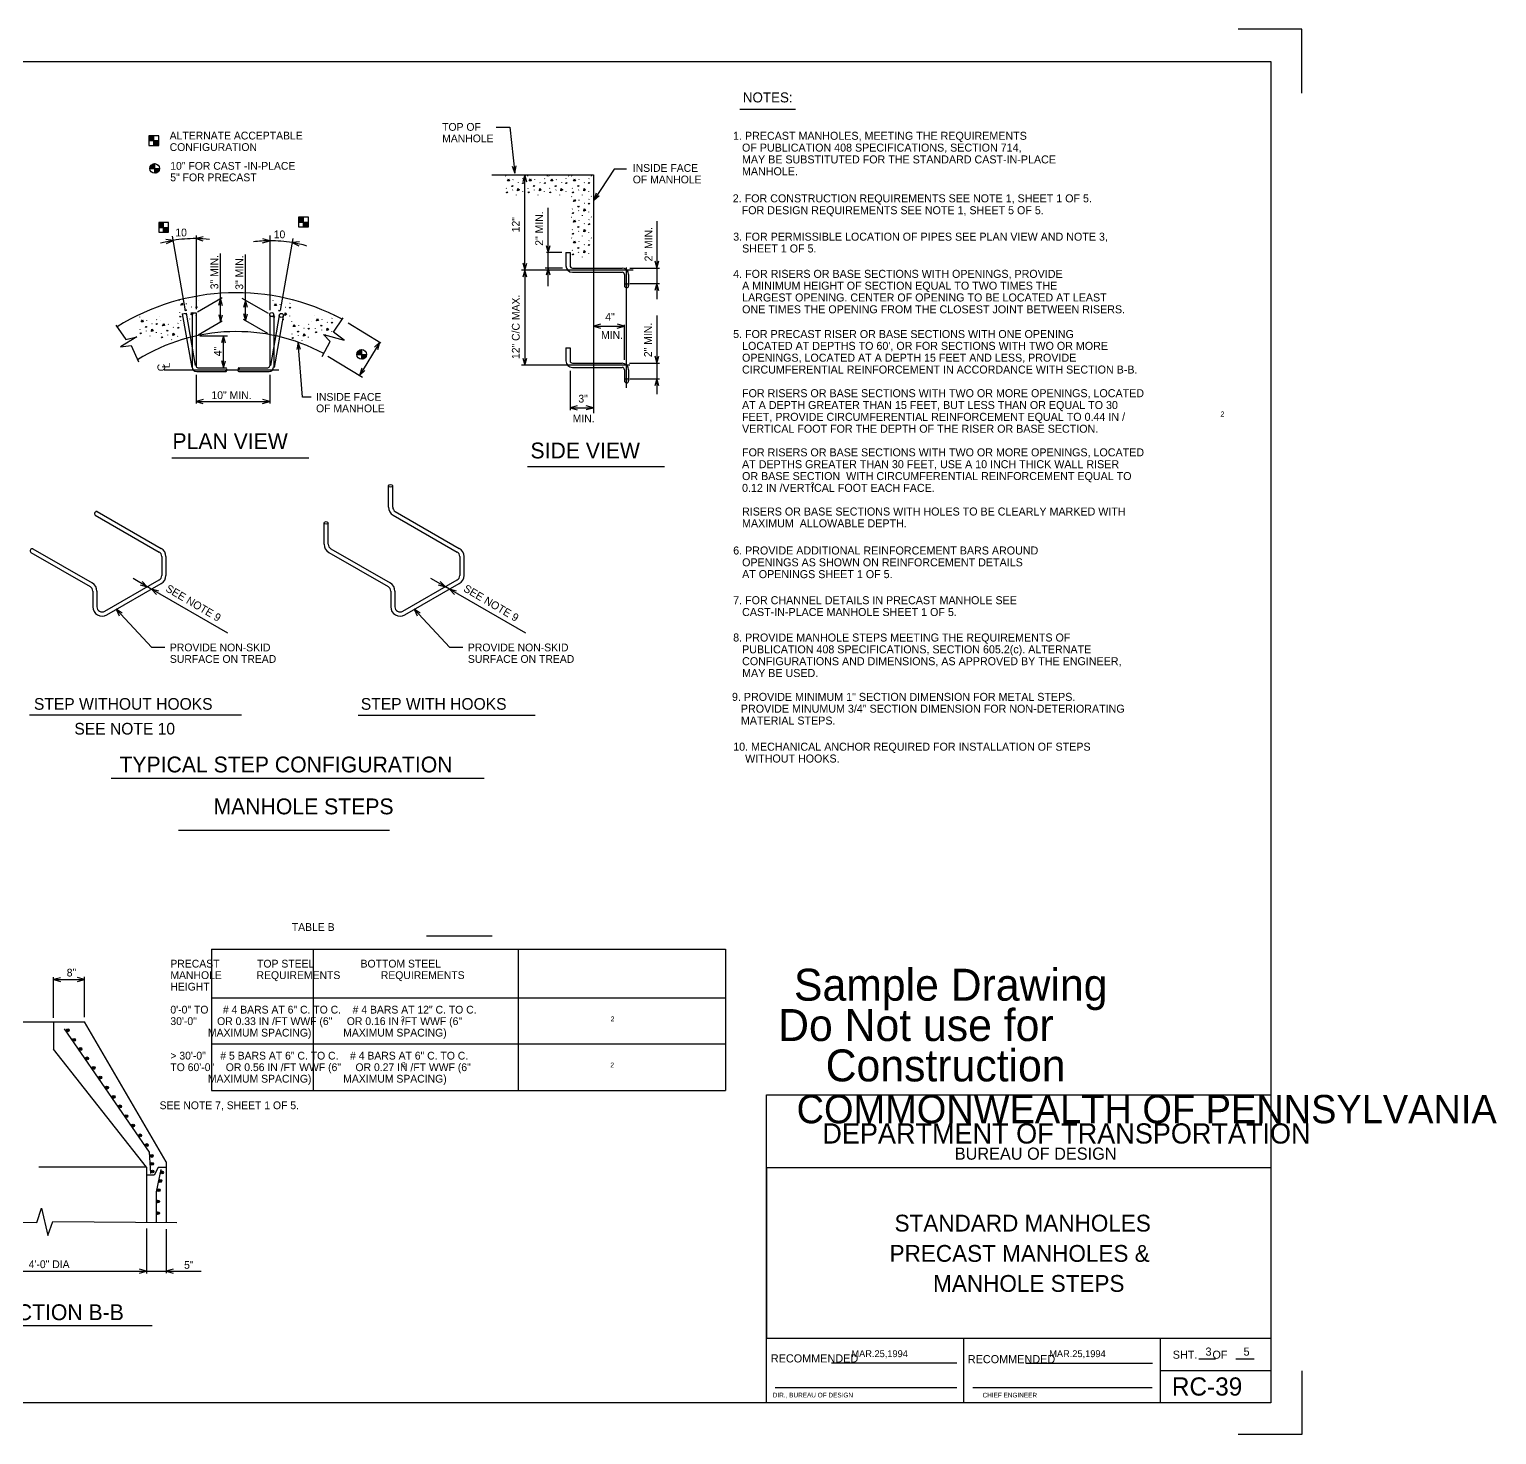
# Model space of a CAD drawing. Extents: x 150.5 to 188.6, y -37.1 to -15.1.
# Drawn here: x 165.62 to 188.57, y -37.13 to -15.14 of the extents above; entities that cross this region are included whole.
import ezdxf

# ---------------------------------------------------------------- set-up
doc = ezdxf.new("R2010")
doc.units = 0
for name, color, linetype in [('Border', 7, 'Continuous'), ('Default', 7, 'Continuous'), ('Level 1', 7, 'Continuous'), ('Plot', 7, 'Continuous'), ('Text', 7, 'Continuous'), ('Titleblock', 7, 'Continuous')]:
    doc.layers.add(name, color=color, linetype=linetype)

msp = doc.modelspace()

# ---------------------------------------------------------------- linework, layer by layer
at = {"layer": 'Border'}
msp.add_lwpolyline([(177.152, -36.635), (177.152, -31.817), (185.042, -31.817), (185.042, -32.958), (177.152, -32.958), (177.152, -35.622), (185.042, -35.622), (185.042, -36.635), (151.507, -36.635), (151.507, -15.639), (185.042, -15.639), (185.042, -35.622)], dxfattribs=at)
at = {"layer": 'Level 1'}
for p, q in [((167.487, -16.876), (167.56, -16.803)), ((167.488, -16.864), (167.549, -16.803)), ((167.488, -16.852), (167.537, -16.803)), ((167.488, -16.839), (167.523, -16.803)), ((167.488, -16.826), (167.511, -16.803)), ((167.488, -16.814), (167.499, -16.803)), ((167.488, -16.879), (167.64, -16.879)), ((167.497, -16.879), (167.563, -16.812)), ((167.508, -16.879), (167.563, -16.824)), ((167.52, -16.879), (167.563, -16.836)), ((167.532, -16.879), (167.563, -16.848)), ((167.544, -16.879), (167.563, -16.86)), ((167.556, -16.879), (167.563, -16.872)), ((167.563, -16.955), (167.563, -16.803)), ((167.563, -16.944), (167.628, -16.879)), ((167.563, -16.931), (167.616, -16.879)), ((167.563, -16.92), (167.604, -16.879)), ((167.563, -16.908), (167.592, -16.879)), ((167.563, -16.896), (167.58, -16.879)), ((167.563, -16.884), (167.568, -16.879)), ((167.564, -16.955), (167.64, -16.879)), ((167.577, -16.954), (167.64, -16.891)), ((167.588, -16.955), (167.64, -16.903)), ((167.602, -16.955), (167.64, -16.918)), ((167.614, -16.955), (167.64, -16.93)), ((167.63, -16.955), (167.64, -16.946)), ((167.501, -17.313), (167.574, -17.24)), ((167.502, -17.316), (167.653, -17.316)), ((167.503, -17.299), (167.561, -17.242)), ((167.511, -17.28), (167.542, -17.249)), ((167.511, -17.316), (167.577, -17.249)), ((167.522, -17.316), (167.577, -17.26)), ((167.534, -17.316), (167.577, -17.272)), ((167.546, -17.316), (167.577, -17.285)), ((167.558, -17.316), (167.577, -17.296)), ((167.57, -17.316), (167.577, -17.308)), ((167.577, -17.392), (167.577, -17.24)), ((167.577, -17.38), (167.642, -17.316)), ((167.577, -17.368), (167.63, -17.316)), ((167.577, -17.356), (167.618, -17.316)), ((167.577, -17.344), (167.606, -17.316)), ((167.577, -17.332), (167.594, -17.316)), ((167.577, -17.32), (167.582, -17.316)), ((167.578, -17.391), (167.654, -17.316)), ((167.591, -17.391), (167.652, -17.329)), ((167.608, -17.385), (167.647, -17.346)), ((172.852, -17.416), (174.441, -17.416)), ((173.068, -17.432), (173.07, -17.436)), ((173.367, -18.906), (173.367, -17.416)), ((173.375, -17.43), (173.378, -17.434)), ((173.409, -17.432), (173.411, -17.436)), ((173.716, -17.43), (173.719, -17.434)), ((173.745, -17.432), (173.748, -17.436)), ((174.053, -17.43), (174.055, -17.434)), ((174.101, -17.432), (174.104, -17.436)), ((174.409, -17.43), (174.412, -17.434)), ((174.441, -17.416), (174.441, -21.145)), ((173.078, -17.631), (173.081, -17.625)), ((173.177, -17.658), (173.18, -17.652)), ((173.183, -17.493), (173.186, -17.487)), ((173.264, -17.535), (173.267, -17.539)), ((173.331, -17.674), (173.331, -17.68)), ((173.337, -17.478), (173.339, -17.473)), ((173.42, -17.631), (173.422, -17.625)), ((173.518, -17.658), (173.521, -17.652)), ((173.525, -17.493), (173.527, -17.487)), ((173.606, -17.535), (173.608, -17.539)), ((173.672, -17.674), (173.673, -17.68)), ((173.678, -17.478), (173.681, -17.473)), ((173.756, -17.631), (173.759, -17.625)), ((173.855, -17.658), (173.857, -17.652)), ((173.861, -17.493), (173.864, -17.487)), ((173.942, -17.535), (173.945, -17.539)), ((174.009, -17.674), (174.009, -17.68)), ((174.015, -17.478), (174.017, -17.473)), ((174.112, -17.631), (174.115, -17.625)), ((174.211, -17.658), (174.213, -17.652)), ((174.217, -17.493), (174.22, -17.487)), ((174.298, -17.535), (174.301, -17.539)), ((174.365, -17.674), (174.365, -17.68)), ((174.371, -17.478), (174.373, -17.473)), ((173.236, -17.733), (173.238, -17.727)), ((173.577, -17.733), (173.58, -17.727)), ((173.914, -17.733), (173.916, -17.727)), ((174.101, -17.754), (174.104, -17.758)), ((174.217, -17.815), (174.22, -17.809)), ((174.27, -17.733), (174.272, -17.727)), ((174.298, -17.857), (174.301, -17.861)), ((174.371, -17.8), (174.373, -17.795)), ((174.409, -17.752), (174.412, -17.756)), ((169.83, -18.153), (169.903, -18.08)), ((169.83, -18.14), (169.891, -18.08)), ((169.83, -18.129), (169.879, -18.08)), ((169.83, -18.116), (169.866, -18.08)), ((169.83, -18.103), (169.853, -18.08)), ((169.83, -18.091), (169.841, -18.08)), ((169.839, -18.156), (169.906, -18.089)), ((169.851, -18.156), (169.906, -18.1)), ((169.863, -18.156), (169.906, -18.113)), ((169.875, -18.156), (169.906, -18.125)), ((169.886, -18.156), (169.906, -18.137)), ((169.906, -18.232), (169.906, -18.08)), ((173.734, -18.631), (173.734, -17.931)), ((174.101, -18.076), (174.104, -18.08)), ((174.112, -17.953), (174.115, -17.947)), ((174.211, -17.98), (174.213, -17.974)), ((174.217, -18.137), (174.22, -18.131)), ((174.27, -18.055), (174.272, -18.049)), ((174.365, -17.996), (174.365, -18.002)), ((174.371, -18.122), (174.373, -18.117)), ((174.409, -18.074), (174.412, -18.078)), ((167.641, -18.235), (167.714, -18.162)), ((167.641, -18.222), (167.702, -18.162)), ((167.641, -18.211), (167.69, -18.162)), ((167.641, -18.198), (167.677, -18.162)), ((167.641, -18.185), (167.664, -18.162)), ((167.641, -18.173), (167.652, -18.162)), ((167.641, -18.238), (167.793, -18.238)), ((167.65, -18.238), (167.717, -18.171)), ((167.662, -18.238), (167.717, -18.183)), ((167.674, -18.238), (167.717, -18.195)), ((167.686, -18.238), (167.717, -18.207)), ((167.698, -18.238), (167.717, -18.219)), ((167.71, -18.238), (167.717, -18.231)), ((167.717, -18.314), (167.717, -18.162)), ((167.717, -18.314), (167.793, -18.238)), ((167.717, -18.302), (167.781, -18.238)), ((167.717, -18.29), (167.769, -18.238)), ((167.717, -18.278), (167.757, -18.238)), ((167.717, -18.266), (167.745, -18.238)), ((167.717, -18.255), (167.734, -18.238)), ((167.717, -18.242), (167.722, -18.238)), ((167.73, -18.313), (167.793, -18.25)), ((167.741, -18.314), (167.793, -18.262)), ((167.756, -18.314), (167.793, -18.277)), ((167.768, -18.314), (167.793, -18.288)), ((167.784, -18.314), (167.793, -18.305)), ((168.224, -18.364), (168.224, -19.52)), ((169.378, -18.364), (169.378, -19.533)), ((169.83, -18.156), (169.982, -18.156)), ((169.898, -18.156), (169.906, -18.148)), ((169.906, -18.232), (169.982, -18.156)), ((169.906, -18.22), (169.97, -18.156)), ((169.906, -18.208), (169.958, -18.156)), ((169.906, -18.196), (169.946, -18.156)), ((169.906, -18.184), (169.934, -18.156)), ((169.906, -18.172), (169.922, -18.156)), ((169.906, -18.16), (169.911, -18.156)), ((169.919, -18.231), (169.982, -18.167)), ((169.93, -18.232), (169.982, -18.179)), ((169.945, -18.232), (169.982, -18.194)), ((169.957, -18.232), (169.982, -18.206)), ((169.973, -18.232), (169.982, -18.222)), ((174.112, -18.275), (174.115, -18.269)), ((174.211, -18.302), (174.213, -18.296)), ((174.298, -18.179), (174.301, -18.183)), ((174.365, -18.318), (174.365, -18.324)), ((175.434, -18.143), (175.434, -18.874)), ((168.061, -19.543), (167.855, -18.375)), ((169.739, -18.413), (169.541, -19.537)), ((174.101, -18.403), (174.104, -18.407)), ((174.112, -18.602), (174.115, -18.596)), ((174.217, -18.464), (174.22, -18.458)), ((174.27, -18.377), (174.272, -18.371)), ((174.298, -18.506), (174.301, -18.51)), ((174.371, -18.449), (174.373, -18.443)), ((174.409, -18.401), (174.412, -18.405)), ((168.609, -19.352), (168.609, -18.649)), ((168.998, -19.38), (168.998, -18.662)), ((173.946, -18.631), (173.708, -18.631)), ((173.734, -18.874), (173.734, -18.631)), ((174.011, -18.631), (174.011, -18.838)), ((174.011, -18.631), (174.077, -18.631)), ((174.077, -18.631), (174.077, -18.838)), ((174.211, -18.629), (174.213, -18.623)), ((174.27, -18.704), (174.272, -18.698)), ((174.365, -18.645), (174.365, -18.651)), ((175.065, -18.906), (173.316, -18.906)), ((173.367, -18.906), (173.367, -20.396)), ((173.959, -18.874), (173.689, -18.874)), ((173.734, -19.16), (173.734, -18.874)), ((174.113, -18.874), (174.891, -18.874)), ((174.113, -18.94), (174.891, -18.94)), ((174.927, -18.976), (174.927, -19.15)), ((174.96, -20.748), (174.96, -18.865)), ((174.993, -18.976), (174.993, -19.15)), ((175.011, -18.874), (175.476, -18.874)), ((175.434, -18.874), (175.434, -19.117)), ((175.011, -19.117), (175.476, -19.117)), ((175.434, -19.117), (175.434, -19.36)), ((167.959, -19.376), (167.961, -19.38)), ((168.074, -19.438), (168.077, -19.432)), ((168.155, -19.479), (168.158, -19.483)), ((168.228, -19.423), (168.23, -19.417)), ((168.249, -19.558), (168.635, -19.337)), ((168.266, -19.375), (168.269, -19.379)), ((168.609, -19.716), (168.609, -19.352)), ((169.356, -19.585), (168.944, -19.349)), ((168.998, -19.699), (168.998, -19.38)), ((169.424, -19.382), (169.427, -19.386)), ((169.54, -19.444), (169.543, -19.438)), ((169.621, -19.485), (169.624, -19.489)), ((169.694, -19.429), (169.696, -19.423)), ((169.732, -19.381), (169.735, -19.385)), ((167.338, -19.638), (167.341, -19.642)), ((167.454, -19.699), (167.456, -19.693)), ((167.535, -19.741), (167.537, -19.745)), ((167.607, -19.684), (167.61, -19.679)), ((167.646, -19.636), (167.648, -19.64)), ((167.673, -19.699), (167.675, -19.703)), ((167.942, -19.745), (167.945, -19.739)), ((167.97, -19.575), (167.972, -19.57)), ((167.98, -19.697), (167.983, -19.701)), ((168.008, -19.591), (168.068, -19.581)), ((168.008, -19.591), (168.156, -20.429)), ((168.068, -19.581), (168.213, -20.402)), ((168.068, -19.602), (168.071, -19.596)), ((168.127, -19.677), (168.129, -19.671)), ((168.163, -19.573), (168.163, -20.423)), ((168.163, -19.573), (168.224, -19.573)), ((168.222, -19.618), (168.223, -19.624)), ((168.224, -19.573), (168.224, -20.406)), ((168.256, -19.919), (168.635, -19.701)), ((169.347, -19.899), (168.967, -19.681)), ((169.378, -19.608), (169.378, -20.406)), ((169.527, -19.616), (169.389, -20.402)), ((169.435, -19.582), (169.438, -19.576)), ((169.439, -19.608), (169.439, -20.423)), ((169.587, -19.627), (169.446, -20.429)), ((169.534, -19.608), (169.536, -19.602)), ((169.593, -19.683), (169.595, -19.677)), ((169.688, -19.624), (169.688, -19.63)), ((169.717, -19.711), (169.719, -19.715)), ((170.024, -19.709), (170.027, -19.713)), ((170.081, -19.62), (170.084, -19.624)), ((170.197, -19.681), (170.2, -19.675)), ((170.278, -19.722), (170.281, -19.726)), ((170.351, -19.666), (170.353, -19.66)), ((170.389, -19.618), (170.392, -19.622)), ((170.603, -19.733), (171.115, -20.046)), ((175.434, -19.618), (175.434, -20.363)), ((167.349, -19.837), (167.352, -19.831)), ((167.447, -19.864), (167.45, -19.858)), ((167.506, -19.939), (167.509, -19.933)), ((167.601, -19.88), (167.602, -19.886)), ((167.684, -19.898), (167.686, -19.892)), ((167.782, -19.925), (167.785, -19.919)), ((167.788, -19.76), (167.791, -19.754)), ((167.869, -19.802), (167.872, -19.805)), ((167.936, -19.941), (167.937, -19.947)), ((168.286, -19.937), (168.719, -19.937)), ((168.654, -20.435), (168.654, -19.937)), ((169.728, -19.91), (169.73, -19.904)), ((169.826, -19.937), (169.828, -19.931)), ((169.832, -19.772), (169.835, -19.766)), ((169.913, -19.814), (169.916, -19.818)), ((169.98, -19.953), (169.98, -19.959)), ((169.986, -19.757), (169.988, -19.752)), ((170.092, -19.819), (170.095, -19.813)), ((170.191, -19.845), (170.193, -19.84)), ((170.25, -19.921), (170.252, -19.915)), ((170.345, -19.862), (170.345, -19.868)), ((174.441, -19.786), (174.927, -19.786)), ((174.927, -20.312), (174.927, -19.762)), ((167.841, -20), (167.844, -19.994)), ((169.885, -20.012), (169.887, -20.006)), ((170.74, -20.224), (170.813, -20.151)), ((170.742, -20.21), (170.8, -20.153)), ((170.749, -20.191), (170.78, -20.16)), ((170.749, -20.228), (170.816, -20.16)), ((170.761, -20.228), (170.816, -20.172)), ((170.773, -20.228), (170.816, -20.184)), ((171.1, -20.036), (170.784, -20.554)), ((170.785, -20.228), (170.816, -20.196)), ((170.816, -20.303), (170.816, -20.151)), ((174.011, -20.121), (174.011, -20.327)), ((174.011, -20.121), (174.077, -20.121)), ((174.077, -20.121), (174.077, -20.327)), ((170.289, -20.252), (170.829, -20.582)), ((170.74, -20.228), (170.892, -20.228)), ((170.797, -20.228), (170.816, -20.208)), ((170.809, -20.228), (170.816, -20.22)), ((170.816, -20.292), (170.881, -20.228)), ((170.816, -20.279), (170.869, -20.228)), ((170.816, -20.268), (170.857, -20.228)), ((170.816, -20.256), (170.845, -20.228)), ((170.816, -20.244), (170.833, -20.228)), ((170.816, -20.232), (170.821, -20.228)), ((170.817, -20.303), (170.892, -20.228)), ((170.83, -20.302), (170.891, -20.241)), ((170.847, -20.297), (170.886, -20.258)), ((175.013, -20.396), (173.316, -20.396)), ((174.113, -20.364), (174.891, -20.364)), ((174.113, -20.429), (174.891, -20.429)), ((175.006, -20.363), (175.476, -20.363)), ((175.434, -20.363), (175.434, -20.606)), ((167.726, -20.466), (169.518, -20.466)), ((168.224, -20.546), (168.224, -20.994)), ((168.236, -20.496), (168.696, -20.496)), ((168.253, -20.435), (168.696, -20.435)), ((168.893, -20.435), (169.349, -20.435)), ((168.893, -20.496), (169.366, -20.496)), ((169.378, -20.546), (169.378, -20.994)), ((174.077, -20.484), (174.077, -21.098)), ((174.927, -20.466), (174.927, -20.639)), ((174.993, -20.466), (174.993, -20.639)), ((175.011, -20.606), (175.476, -20.606)), ((175.434, -20.606), (175.434, -20.849)), ((168.224, -20.961), (169.378, -20.961)), ((174.077, -21.06), (174.441, -21.06)), ((167.847, -21.846), (169.987, -21.846)), ((173.412, -21.983), (175.552, -21.983)), ((171.235, -22.615), (171.235, -22.282)), ((171.301, -22.615), (171.301, -22.282)), ((166.679, -22.686), (167.68, -23.264)), ((171.342, -22.686), (172.342, -23.264)), ((166.647, -22.743), (167.647, -23.32)), ((170.227, -23.197), (170.227, -22.864)), ((170.293, -23.197), (170.293, -22.864)), ((171.309, -22.743), (172.31, -23.32)), ((165.639, -23.325), (166.567, -23.861)), ((165.672, -23.268), (166.6, -23.804)), ((167.688, -23.391), (167.688, -23.685)), ((167.754, -23.391), (167.754, -23.685)), ((170.301, -23.325), (171.23, -23.861)), ((170.334, -23.268), (171.262, -23.804)), ((172.351, -23.391), (172.351, -23.685)), ((172.416, -23.391), (172.416, -23.685)), ((166.797, -24.247), (167.647, -23.756)), ((166.83, -24.304), (167.68, -23.813)), ((167.462, -23.863), (167.238, -23.733)), ((167.528, -23.901), (167.462, -23.863)), ((167.51, -23.89), (167.474, -23.87)), ((171.459, -24.247), (172.31, -23.756)), ((171.492, -24.304), (172.342, -23.813)), ((172.125, -23.863), (171.9, -23.733)), ((172.19, -23.901), (172.125, -23.863)), ((172.172, -23.89), (172.136, -23.87)), ((166.608, -23.932), (166.608, -24.176)), ((166.674, -23.932), (166.674, -24.176)), ((168.721, -24.59), (167.528, -23.901)), ((171.271, -23.932), (171.271, -24.176)), ((171.336, -23.932), (171.336, -24.176)), ((173.384, -24.59), (172.19, -23.901)), ((165.619, -25.867), (168.934, -25.867)), ((170.763, -25.872), (173.531, -25.872)), ((166.895, -26.861), (172.73, -26.861)), ((167.95, -27.674), (171.253, -27.674)), ((171.83, -29.325), (172.86, -29.325)), ((168.464, -29.538), (176.509, -29.538)), ((168.464, -29.538), (168.464, -31.749)), ((170.055, -29.538), (170.055, -31.749)), ((173.266, -29.538), (173.266, -31.749)), ((176.509, -29.538), (176.509, -31.749)), ((165.993, -30.61), (165.993, -29.974)), ((165.993, -30.012), (166.479, -30.012)), ((166.479, -30.602), (166.479, -29.966)), ((168.464, -30.299), (176.509, -30.299)), ((164.049, -30.675), (166.479, -30.675)), ((165.993, -30.675), (165.993, -31.1)), ((167.755, -32.862), (166.479, -30.675)), ((167.451, -32.945), (165.993, -31.1)), ((168.464, -31.016), (176.518, -31.016)), ((168.464, -31.749), (176.509, -31.749)), ((167.451, -32.945), (165.767, -32.945)), ((167.451, -32.945), (167.451, -33.811)), ((167.631, -32.953), (167.567, -33.075)), ((167.755, -32.953), (167.631, -32.953)), ((167.755, -32.862), (167.755, -33.811)), ((167.567, -33.075), (167.451, -33.075)), ((167.451, -33.91), (167.451, -34.612)), ((167.755, -33.918), (167.755, -34.605)), ((164.535, -34.576), (167.451, -34.576)), ((167.451, -34.576), (167.755, -34.576)), ((167.755, -34.576), (168.304, -34.576)), ((164.918, -35.427), (167.537, -35.427))]:
    msp.add_line(p, q, dxfattribs=at)
for points in [[(172.918, -16.669), (173.136, -16.669), (173.213, -17.389)], [(173.171, -17.281), (173.213, -17.389), (173.232, -17.277)], [(173.398, -17.528), (173.367, -17.416), (173.336, -17.526)], [(174.962, -17.325), (174.769, -17.325), (174.447, -17.814)], [(173.096, -17.511), (173.113, -17.478), (173.127, -17.508), (173.097, -17.511)], [(173.164, -17.598), (173.172, -17.582), (173.185, -17.591), (173.164, -17.598)], [(173.256, -17.664), (173.261, -17.627), (173.284, -17.651), (173.256, -17.664)], [(173.332, -17.552), (173.34, -17.535), (173.353, -17.545), (173.332, -17.552)], [(173.437, -17.511), (173.455, -17.478), (173.468, -17.508), (173.438, -17.511)], [(173.506, -17.598), (173.513, -17.582), (173.526, -17.591), (173.506, -17.598)], [(173.597, -17.664), (173.602, -17.627), (173.625, -17.651), (173.598, -17.664)], [(173.674, -17.552), (173.681, -17.535), (173.694, -17.545), (173.674, -17.552)], [(173.774, -17.511), (173.791, -17.478), (173.805, -17.508), (173.774, -17.511)], [(173.842, -17.598), (173.85, -17.582), (173.863, -17.591), (173.842, -17.598)], [(173.934, -17.664), (173.939, -17.627), (173.962, -17.651), (173.934, -17.664)], [(174.01, -17.552), (174.018, -17.535), (174.031, -17.545), (174.01, -17.552)], [(174.13, -17.511), (174.147, -17.478), (174.161, -17.508), (174.131, -17.511)], [(174.198, -17.598), (174.206, -17.582), (174.219, -17.591), (174.198, -17.598)], [(174.29, -17.664), (174.295, -17.627), (174.318, -17.651), (174.29, -17.664)], [(174.366, -17.552), (174.374, -17.535), (174.387, -17.545), (174.366, -17.552)], [(173.08, -17.699), (173.088, -17.683), (173.101, -17.693), (173.08, -17.699)], [(173.421, -17.699), (173.429, -17.683), (173.442, -17.693), (173.421, -17.699)], [(173.758, -17.699), (173.765, -17.683), (173.778, -17.693), (173.758, -17.699)], [(174.114, -17.699), (174.121, -17.683), (174.134, -17.693), (174.114, -17.699)], [(174.13, -17.833), (174.147, -17.8), (174.161, -17.83), (174.131, -17.833)], [(174.198, -17.92), (174.206, -17.904), (174.219, -17.913), (174.198, -17.92)], [(174.366, -17.874), (174.374, -17.857), (174.387, -17.867), (174.366, -17.874)], [(174.484, -17.704), (174.447, -17.814), (174.534, -17.739)], [(174.114, -18.021), (174.121, -18.005), (174.134, -18.015), (174.114, -18.021)], [(174.13, -18.155), (174.147, -18.122), (174.161, -18.152), (174.131, -18.155)], [(174.29, -17.986), (174.295, -17.949), (174.318, -17.973), (174.29, -17.986)], [(174.114, -18.343), (174.121, -18.327), (174.134, -18.337), (174.114, -18.343)], [(174.198, -18.242), (174.206, -18.226), (174.219, -18.235), (174.198, -18.242)], [(174.29, -18.308), (174.295, -18.271), (174.318, -18.295), (174.29, -18.308)], [(174.366, -18.196), (174.374, -18.179), (174.387, -18.189), (174.366, -18.196)], [(167.762, -18.49), (167.867, -18.442), (167.753, -18.429)], [(168.336, -18.384), (168.224, -18.414), (168.333, -18.446)], [(169.266, -18.478), (169.378, -18.448), (169.268, -18.417)], [(169.843, -18.465), (169.728, -18.476), (169.831, -18.525)], [(173.704, -18.519), (173.734, -18.631), (173.765, -18.521)], [(174.13, -18.482), (174.147, -18.449), (174.161, -18.479), (174.131, -18.482)], [(174.198, -18.569), (174.206, -18.553), (174.219, -18.562), (174.198, -18.569)], [(174.366, -18.522), (174.374, -18.506), (174.387, -18.516), (174.366, -18.522)], [(173.337, -18.794), (173.367, -18.906), (173.399, -18.796)], [(174.114, -18.67), (174.121, -18.654), (174.134, -18.664), (174.114, -18.67)], [(174.29, -18.635), (174.295, -18.598), (174.318, -18.622), (174.29, -18.635)], [(175.404, -18.762), (175.434, -18.874), (175.465, -18.764)], [(173.398, -19.018), (173.367, -18.906), (173.336, -19.016)], [(173.764, -18.986), (173.734, -18.874), (173.703, -18.984)], [(175.464, -19.229), (175.434, -19.117), (175.403, -19.227)], [(167.987, -19.455), (168.004, -19.422), (168.018, -19.452), (167.988, -19.455)], [(168.223, -19.496), (168.231, -19.48), (168.244, -19.489), (168.223, -19.496)], [(168.639, -19.464), (168.609, -19.352), (168.578, -19.462)], [(169.029, -19.492), (168.998, -19.38), (168.967, -19.49)], [(169.453, -19.461), (169.47, -19.428), (169.484, -19.459), (169.454, -19.461)], [(169.689, -19.502), (169.697, -19.486), (169.71, -19.495), (169.689, -19.502)], [(167.366, -19.717), (167.384, -19.684), (167.398, -19.714), (167.367, -19.717)], [(167.603, -19.758), (167.611, -19.741), (167.623, -19.751), (167.603, -19.758)], [(167.971, -19.644), (167.979, -19.627), (167.992, -19.637), (167.971, -19.644)], [(168.055, -19.542), (168.063, -19.526), (168.076, -19.536), (168.055, -19.542)], [(168.147, -19.609), (168.152, -19.572), (168.175, -19.596), (168.147, -19.609)], [(168.579, -19.605), (168.609, -19.716), (168.64, -19.606)], [(168.968, -19.588), (168.998, -19.699), (169.03, -19.589)], [(169.437, -19.65), (169.445, -19.633), (169.457, -19.643), (169.437, -19.65)], [(169.521, -19.548), (169.529, -19.532), (169.542, -19.542), (169.521, -19.548)], [(169.613, -19.615), (169.618, -19.578), (169.641, -19.602), (169.613, -19.615)], [(170.11, -19.699), (170.127, -19.666), (170.141, -19.696), (170.111, -19.699)], [(170.2, -20.26), (170.322, -20.022), (170.218, -19.913), (170.541, -20.004), (170.376, -19.876), (170.526, -19.652)], [(170.346, -19.739), (170.354, -19.723), (170.367, -19.733), (170.346, -19.739)], [(166.971, -19.766), (167.128, -19.992), (167.298, -19.949), (167.043, -20.107), (167.207, -20.089), (167.325, -20.34)], [(167.35, -19.905), (167.358, -19.889), (167.371, -19.899), (167.35, -19.905)], [(167.435, -19.804), (167.442, -19.788), (167.455, -19.797), (167.435, -19.804)], [(167.526, -19.87), (167.531, -19.833), (167.554, -19.857), (167.527, -19.87)], [(167.685, -19.966), (167.693, -19.95), (167.706, -19.959), (167.685, -19.966)], [(167.701, -19.778), (167.719, -19.745), (167.732, -19.775), (167.702, -19.778)], [(167.769, -19.865), (167.777, -19.848), (167.79, -19.858), (167.769, -19.865)], [(167.861, -19.931), (167.866, -19.894), (167.889, -19.918), (167.861, -19.931)], [(167.937, -19.818), (167.945, -19.802), (167.958, -19.812), (167.937, -19.818)], [(168.685, -20.049), (168.654, -19.937), (168.623, -20.047)], [(169.729, -19.978), (169.737, -19.962), (169.75, -19.972), (169.729, -19.978)], [(169.745, -19.79), (169.762, -19.757), (169.776, -19.787), (169.746, -19.79)], [(169.813, -19.877), (169.821, -19.861), (169.834, -19.87), (169.813, -19.877)], [(169.905, -19.943), (169.91, -19.906), (169.933, -19.93), (169.905, -19.943)], [(169.981, -19.83), (169.989, -19.814), (170.002, -19.824), (169.981, -19.83)], [(170.094, -19.887), (170.102, -19.871), (170.114, -19.88), (170.094, -19.887)], [(170.178, -19.786), (170.186, -19.769), (170.199, -19.779), (170.178, -19.786)], [(170.27, -19.852), (170.275, -19.815), (170.298, -19.839), (170.27, -19.852)], [(174.553, -19.755), (174.441, -19.786), (174.551, -19.817)], [(174.815, -19.816), (174.927, -19.786), (174.817, -19.755)], [(169.861, -20.148), (169.823, -20.039), (169.8, -20.151)], [(170.024, -20.897), (169.888, -20.897), (169.823, -20.039)], [(171.067, -20.148), (171.1, -20.036), (171.016, -20.114)], [(168.624, -20.323), (168.654, -20.435), (168.686, -20.325)], [(173.337, -20.284), (173.367, -20.396), (173.399, -20.286)], [(175.404, -20.251), (175.434, -20.363), (175.465, -20.253)], [(170.816, -20.443), (170.784, -20.554), (170.867, -20.476)], [(175.464, -20.718), (175.434, -20.606), (175.403, -20.716)], [(168.335, -20.931), (168.224, -20.961), (168.333, -20.993)], [(169.266, -20.992), (169.378, -20.961), (169.268, -20.93)], [(174.188, -21.03), (174.077, -21.06), (174.186, -21.092)], [(174.329, -21.091), (174.441, -21.06), (174.331, -21.029)], [(167.35, -23.833), (167.462, -23.863), (167.383, -23.781)], [(172.013, -23.833), (172.125, -23.863), (172.045, -23.781)], [(167.64, -23.931), (167.528, -23.901), (167.608, -23.983)], [(172.302, -23.931), (172.19, -23.901), (172.27, -23.983)], [(167.735, -24.815), (167.532, -24.815), (166.972, -24.215)], [(167.07, -24.277), (166.972, -24.215), (167.024, -24.317)], [(172.397, -24.815), (172.194, -24.815), (171.635, -24.215)], [(171.733, -24.277), (171.635, -24.215), (171.686, -24.317)], [(166.104, -29.982), (165.993, -30.012), (166.103, -30.043)], [(166.367, -30.042), (166.479, -30.012), (166.369, -29.981)], [(167.518, -33.047), (167.498, -32.713), (166.167, -30.78)], [(167.676, -32.983), (167.602, -33.334), (167.603, -33.811)], [(164.133, -33.811), (165.731, -33.813), (165.807, -33.59), (165.905, -34.016), (165.982, -33.799), (167.922, -33.813)], [(167.339, -34.606), (167.451, -34.576), (167.341, -34.545)], [(167.866, -34.546), (167.755, -34.576), (167.864, -34.607)]]:
    msp.add_lwpolyline(points, dxfattribs=at)
for points in [[(167.488, -16.955), (167.64, -16.955), (167.64, -16.803), (167.488, -16.803)], [(169.83, -18.232), (169.982, -18.232), (169.982, -18.08), (169.83, -18.08)], [(167.641, -18.314), (167.793, -18.314), (167.793, -18.162), (167.641, -18.162)]]:
    msp.add_lwpolyline(points, close=True, dxfattribs=at)
for centre, radius in [((167.577, -17.316), 0.0759), ((169.408, -19.603), 0.0308), ((169.558, -19.616), 0.0308), ((170.816, -20.227), 0.0759), ((166.219, -30.805), 0.0227), ((166.219, -30.805), 0.0172), ((166.219, -30.805), 0.0123), ((166.219, -30.805), 0.00696), ((166.314, -30.954), 0.0227), ((166.314, -30.954), 0.0172), ((166.314, -30.954), 0.0123), ((166.314, -30.954), 0.00696), ((166.416, -31.098), 0.0227), ((166.416, -31.098), 0.0172), ((166.416, -31.098), 0.0123), ((166.416, -31.098), 0.00696), ((166.52, -31.245), 0.0227), ((166.52, -31.245), 0.0172), ((166.52, -31.245), 0.0123), ((166.52, -31.245), 0.00696), ((166.622, -31.395), 0.0227), ((166.622, -31.395), 0.0172), ((166.622, -31.395), 0.0123), ((166.622, -31.395), 0.00696), ((166.725, -31.545), 0.0227), ((166.725, -31.545), 0.0172), ((166.725, -31.545), 0.0123), ((166.725, -31.545), 0.00696), ((166.831, -31.702), 0.0227), ((166.831, -31.702), 0.0172), ((166.831, -31.702), 0.0123), ((166.831, -31.702), 0.00696), ((166.935, -31.848), 0.0227), ((166.935, -31.848), 0.0172), ((166.935, -31.848), 0.0123), ((166.935, -31.848), 0.00696), ((167.033, -31.997), 0.0227), ((167.033, -31.997), 0.0172), ((167.033, -31.997), 0.0123), ((167.033, -31.997), 0.00696), ((167.133, -32.15), 0.0227), ((167.133, -32.15), 0.0172), ((167.133, -32.15), 0.0123), ((167.133, -32.15), 0.00696), ((167.239, -32.297), 0.0227), ((167.239, -32.297), 0.0172), ((167.239, -32.297), 0.0123), ((167.239, -32.297), 0.00696), ((167.35, -32.451), 0.0227), ((167.35, -32.451), 0.0172), ((167.35, -32.451), 0.0123), ((167.35, -32.451), 0.00696), ((167.453, -32.602), 0.0227), ((167.453, -32.602), 0.0172), ((167.453, -32.602), 0.0123), ((167.453, -32.602), 0.00696), ((167.531, -32.771), 0.0227), ((167.531, -32.771), 0.0172), ((167.531, -32.771), 0.0123), ((167.531, -32.771), 0.00696), ((167.538, -32.896), 0.0227), ((167.542, -33.015), 0.0227), ((167.538, -32.896), 0.0172), ((167.542, -33.015), 0.0172), ((167.538, -32.896), 0.0123), ((167.542, -33.015), 0.0123), ((167.538, -32.896), 0.00696), ((167.542, -33.015), 0.00696), ((167.69, -33.029), 0.0227), ((167.69, -33.029), 0.0172), ((167.69, -33.029), 0.0123), ((167.69, -33.029), 0.00696), ((167.638, -33.307), 0.0227), ((167.638, -33.307), 0.0172), ((167.665, -33.164), 0.0227), ((167.665, -33.164), 0.0172), ((167.665, -33.164), 0.0123), ((167.665, -33.164), 0.00696), ((167.629, -33.485), 0.0227), ((167.629, -33.485), 0.0172), ((167.629, -33.485), 0.0123), ((167.629, -33.485), 0.00696), ((167.638, -33.307), 0.0123), ((167.638, -33.307), 0.00696), ((167.629, -33.667), 0.0227), ((167.629, -33.667), 0.0172), ((167.629, -33.667), 0.0123), ((167.629, -33.667), 0.00696)]:
    msp.add_circle(centre, radius, dxfattribs=at)
for centre, radius, start, end in [((168.206, -20.455), 2.041, 99.5747, 105.266), ((168.206, -20.455), 2.041, 89.5192, 99.5747), ((168.206, -20.455), 2.041, 83.6021, 89.5192), ((169.388, -20.481), 2.033, 90.2876, 97.4829), ((169.388, -20.481), 2.033, 80.3689, 90.2876), ((169.388, -20.481), 2.033, 73.7314, 80.3689), ((174.113, -18.838), 0.102, 180, 270), ((174.113, -18.838), 0.0365, 180, 270), ((174.891, -18.976), 0.102, 0, 90), ((174.891, -18.976), 0.0365, 0, 90), ((168.851, -22.785), 3.524, 61.9219, 121.8972), ((174.96, -19.15), 0.0328, 8.0669, 175.4605), ((174.96, -19.15), 0.0328, 180, 0), ((168.851, -22.785), 2.916, 61.9219, 121.8971), ((168.236, -20.423), 0.0729, 180, 270), ((168.253, -20.406), 0.0292, 180, 270), ((169.349, -20.406), 0.0292, 270, 0), ((169.366, -20.423), 0.0729, 270, 0), ((174.113, -20.327), 0.102, 180, 270), ((174.113, -20.327), 0.0365, 180, 270), ((174.891, -20.466), 0.102, 0, 90), ((174.891, -20.466), 0.0365, 0, 90), ((168.703, -20.48), 0.0172, 121.1118, 247.0594), ((168.688, -20.45), 0.0165, 289.5377, 62.1764), ((168.688, -20.481), 0.0168, 298.4482, 69.7231), ((168.896, -20.48), 0.0162, 91.0831, 257.6465), ((168.897, -20.449), 0.0147, 106.0578, 266.4633), ((168.885, -20.451), 0.0173, 309.5566, 62.9646), ((174.96, -20.639), 0.0328, 8.0669, 175.4605), ((174.96, -20.639), 0.0328, 180, 0), ((166.671, -22.719), 0.034, 75.1184, 224.8121), ((171.383, -22.615), 0.148, 180, 240.0092), ((171.383, -22.615), 0.082, 180, 240), ((165.663, -23.301), 0.034, 75.1184, 224.8121), ((167.606, -23.391), 0.082, 0, 60.0079), ((167.606, -23.391), 0.148, 0, 59.9968), ((170.375, -23.197), 0.148, 180, 239.9837), ((170.375, -23.197), 0.082, 180, 239.9639), ((172.269, -23.391), 0.082, 0, 60.0079), ((172.269, -23.391), 0.148, 0, 59.9968), ((166.526, -23.932), 0.082, 0, 60.0108), ((166.526, -23.932), 0.148, 0, 59.9819), ((167.606, -23.685), 0.082, 299.9982, 0), ((167.606, -23.685), 0.148, 300.0057, 0), ((171.189, -23.932), 0.082, 0, 60.0108), ((171.189, -23.932), 0.148, 0, 59.9819), ((172.269, -23.685), 0.082, 299.9982, 0), ((172.269, -23.685), 0.148, 300.0057, 0), ((166.756, -24.176), 0.148, 180, 300.0014), ((166.756, -24.176), 0.082, 180, 300.0117), ((171.418, -24.176), 0.148, 180, 300.0014), ((171.418, -24.176), 0.082, 180, 300.0117)]:
    msp.add_arc(centre, radius, start, end, dxfattribs=at)
for centre in [(171.268, -22.282), (170.26, -22.864)]:
    msp.add_ellipse(centre, major_axis=(0.0328, 0), ratio=0.6181, dxfattribs=at)
at = {"layer": 'Plot'}
for points in [[(185.528, -16.138), (185.528, -15.138), (184.528, -15.138)], [(185.528, -36.134), (185.528, -37.134), (184.528, -37.134)]]:
    msp.add_lwpolyline(points, dxfattribs=at)
at = {"layer": 'Text'}
msp.add_line((176.731, -16.388), (177.606, -16.388), dxfattribs=at)
at = {"layer": 'Titleblock'}
for p, q in [((180.234, -35.622), (180.234, -36.635)), ((183.316, -36.635), (183.316, -35.622)), ((178.168, -36.01), (180.129, -36.01)), ((181.21, -36.015), (183.189, -36.015)), ((183.915, -35.946), (184.178, -35.946)), ((184.495, -35.946), (184.78, -35.946)), ((183.316, -36.13), (185.042, -36.13)), ((177.285, -36.396), (180.129, -36.396)), ((180.377, -36.397), (183.187, -36.397))]:
    msp.add_line(p, q, dxfattribs=at)

# ---------------------------------------------------------------- texts
at = {"layer": 'Default'}
for s, p in [('Sample Drawing', (177.58, -30.342)), ('Do Not use for ', (177.332, -30.973)), ('Construction', (178.076, -31.605))]:
    msp.add_text(s, height=0.5, dxfattribs=at).set_placement(p)
at = {"layer": 'Level 1'}
msp.add_text('4"', height=0.1217, rotation=90, dxfattribs=at).set_placement((168.625, -20.255))
at = {"layer": 'Text'}
for s, height, p in [('NOTES:', 0.1565, (176.78, -16.282)), ('ALTERNATE ACCEPTABLE', 0.12175, (167.812, -16.862)), ('TOP OF', 0.1217, (172.075, -16.726)), ('1. PRECAST MANHOLES, MEETING THE REQUIREMENTS', 0.12523, (176.627, -16.867)), ('CONFIGURATION', 0.12175, (167.812, -17.042)), ('MANHOLE', 0.1217, (172.075, -16.906)), ('   OF PUBLICATION 408 SPECIFICATIONS, SECTION 714,', 0.12523, (176.627, -17.052)), ('10" FOR CAST -IN-PLACE', 0.12175, (167.821, -17.336)), ('   MAY BE SUBSTITUTED FOR THE STANDARD CAST-IN-PLACE', 0.12523, (176.627, -17.237)), ('5" FOR PRECAST', 0.12175, (167.821, -17.516)), ('OF MANHOLE', 0.1217, (175.058, -17.549)), ('INSIDE FACE', 0.12175, (175.058, -17.369)), ('   MANHOLE.', 0.12523, (176.627, -17.422)), ('2. FOR CONSTRUCTION REQUIREMENTS SEE NOTE 1, SHEET 1 OF 5.', 0.12523, (176.622, -17.846)), ('   FOR DESIGN REQUIREMENTS SEE NOTE 1, SHEET 5 OF 5.', 0.12523, (176.622, -18.032)), ('10', 0.1217, (167.9, -18.379)), ('10', 0.1217, (169.44, -18.408)), ('3. FOR PERMISSIBLE LOCATION OF PIPES SEE PLAN VIEW AND NOTE 3,', 0.12523, (176.629, -18.446)), ('   SHEET 1 OF 5.', 0.12523, (176.629, -18.631)), ('4. FOR RISERS OR BASE SECTIONS WITH OPENINGS, PROVIDE', 0.12523, (176.629, -19.028)), ('   A MINIMUM HEIGHT OF SECTION EQUAL TO TWO TIMES THE', 0.12523, (176.629, -19.213)), ('   LARGEST OPENING. CENTER OF OPENING TO BE LOCATED AT LEAST', 0.12523, (176.629, -19.398)), ('   ONE TIMES THE OPENING FROM THE CLOSEST JOINT BETWEEN RISERS.', 0.12523, (176.629, -19.583)), ('4"', 0.1217, (174.627, -19.7)), ('MIN.', 0.1217, (174.561, -19.983)), ('5. FOR PRECAST RISER OR BASE SECTIONS WITH ONE OPENING', 0.12523, (176.628, -19.97)), ("   LOCATED AT DEPTHS TO 60', OR FOR SECTIONS WITH TWO OR MORE", 0.12523, (176.628, -20.155)), ('   OPENINGS, LOCATED AT A DEPTH 15 FEET AND LESS, PROVIDE', 0.12523, (176.628, -20.34)), ('   CIRCUMFERENTIAL REINFORCEMENT IN ACCORDANCE WITH SECTION B-B.', 0.12523, (176.628, -20.526)), ('10" MIN.', 0.1217, (168.465, -20.925)), ('INSIDE FACE', 0.12175, (170.102, -20.952)), ('3"', 0.1217, (174.206, -20.98)), ('   FOR RISERS OR BASE SECTIONS WITH TWO OR MORE OPENINGS, LOCATED', 0.12523, (176.628, -20.896)), ('OF MANHOLE', 0.1217, (170.102, -21.132)), ('   AT A DEPTH GREATER THAN 15 FEET, BUT LESS THAN OR EQUAL TO 30', 0.12523, (176.628, -21.081)), ('2', 0.0801, (184.253, -21.2)), ('MIN.', 0.1217, (174.117, -21.289)), ('   VERTICAL FOOT FOR THE DEPTH OF THE RISER OR BASE SECTION.', 0.12523, (176.628, -21.452)), ('   FEET, PROVIDE CIRCUMFERENTIAL REINFORCEMENT EQUAL TO 0.44 IN /', 0.12523, (176.628, -21.266)), ('PLAN VIEW', 0.2479, (167.855, -21.707)), ('SIDE VIEW', 0.2479, (173.457, -21.854)), ('   FOR RISERS OR BASE SECTIONS WITH TWO OR MORE OPENINGS, LOCATED', 0.12523, (176.628, -21.822)), ('   AT DEPTHS GREATER THAN 30 FEET, USE A 10 INCH THICK WALL RISER', 0.12523, (176.628, -22.007)), ('   0.12 IN /VERTICAL FOOT EACH FACE.', 0.12523, (176.628, -22.378)), ('   OR BASE SECTION  WITH CIRCUMFERENTIAL REINFORCEMENT EQUAL TO', 0.12523, (176.628, -22.193)), ('2', 0.0801, (177.84, -22.309)), ('   RISERS OR BASE SECTIONS WITH HOLES TO BE CLEARLY MARKED WITH', 0.12523, (176.628, -22.748)), ('   MAXIMUM  ALLOWABLE DEPTH.', 0.12523, (176.628, -22.933)), ('6. PROVIDE ADDITIONAL REINFORCEMENT BARS AROUND', 0.12523, (176.629, -23.358)), ('   OPENINGS AS SHOWN ON REINFORCEMENT DETAILS', 0.12523, (176.629, -23.543)), ('   AT OPENINGS SHEET 1 OF 5.', 0.12523, (176.629, -23.728)), ('7. FOR CHANNEL DETAILS IN PRECAST MANHOLE SEE', 0.12523, (176.629, -24.136)), ('   CAST-IN-PLACE MANHOLE SHEET 1 OF 5.', 0.12523, (176.629, -24.321)), ('PROVIDE NON-SKID', 0.12175, (167.815, -24.874)), ('PROVIDE NON-SKID', 0.12175, (172.478, -24.874)), ('8. PROVIDE MANHOLE STEPS MEETING THE REQUIREMENTS OF', 0.12523, (176.629, -24.72)), ('   PUBLICATION 408 SPECIFICATIONS, SECTION 605.2(c). ALTERNATE', 0.12523, (176.629, -24.905)), ('SURFACE ON TREAD', 0.12175, (167.815, -25.054)), ('SURFACE ON TREAD', 0.12175, (172.478, -25.054)), ('   CONFIGURATIONS AND DIMENSIONS, AS APPROVED BY THE ENGINEER,', 0.12523, (176.629, -25.091)), ('   MAY BE USED.', 0.12523, (176.629, -25.276)), ('STEP WITHOUT HOOKS', 0.18262, (165.688, -25.788)), ('STEP WITH HOOKS', 0.18262, (170.803, -25.788)), ('9. PROVIDE MINIMUM 1" SECTION DIMENSION FOR METAL STEPS.', 0.12523, (176.61, -25.649)), ('   PROVIDE MINUMUM 3/4" SECTION DIMENSION FOR NON-DETERIORATING', 0.12523, (176.61, -25.834)), ('   MATERIAL STEPS.', 0.12523, (176.61, -26.02)), ('SEE NOTE 10', 0.18262, (166.321, -26.176)), ('10. MECHANICAL ANCHOR REQUIRED FOR INSTALLATION OF STEPS', 0.12523, (176.629, -26.429)), ('TYPICAL STEP CONFIGURATION', 0.24787, (167.026, -26.769)), ('    WITHOUT HOOKS.', 0.12523, (176.629, -26.614)), ('MANHOLE STEPS', 0.24787, (168.497, -27.425)), ('                             TABLE B', 0.12175, (168.411, -29.25)), ('8"', 0.1217, (166.201, -29.963)), ('           PRECAST             TOP STEEL                BOTTOM STEEL', 0.12175, (167.325, -29.823)), ('           MANHOLE            REQUIREMENTS              REQUIREMENTS', 0.12175, (167.325, -30.003)), ('           HEIGHT', 0.12175, (167.325, -30.183)), ('           0\'-0" TO     # 4 BARS AT 6" C. TO C.    # 4 BARS AT 12" C. TO C.', 0.12175, (167.325, -30.543)), ('           30\'-0"       OR 0.33 IN /FT WWF (6"     OR 0.16 IN /FT WWF (6"', 0.12175, (167.325, -30.723)), ('2', 0.0761, (171.431, -30.664)), ('2', 0.0761, (174.713, -30.664)), ('                        MAXIMUM SPACING)           MAXIMUM SPACING)', 0.12175, (167.325, -30.903)), ('           > 30\'-0"     # 5 BARS AT 6" C. TO C.    # 4 BARS AT 6" C. TO C.', 0.12175, (167.325, -31.263)), ('           TO 60\'-0"    OR 0.56 IN /FT WWF (6"     OR 0.27 IN /FT WWF (6"', 0.12175, (167.325, -31.444)), ('2', 0.0761, (171.445, -31.38)), ('2', 0.0761, (174.706, -31.387)), ('                        MAXIMUM SPACING)           MAXIMUM SPACING)', 0.12175, (167.325, -31.624)), ('           SEE NOTE 7, SHEET 1 OF 5.', 0.12175, (167.157, -32.04)), ('4\'-0" DIA', 0.1217, (165.605, -34.528)), ('5"', 0.1217, (168.038, -34.538)), ('SECTION B-B', 0.24787, (164.977, -35.342))]:
    msp.add_text(s, height=height, dxfattribs=at).set_placement(p)
for s, height, rotation, p in [('12"', 0.1217, 90, (173.288, -18.315)), ('2" MIN.', 0.1217, 90, (173.654, -18.525)), ('2" MIN.', 0.1217, 90, (175.364, -18.77)), ('3" MIN.', 0.1217, 90, (168.572, -19.207)), ('3" MIN.', 0.1217, 90, (168.962, -19.214)), ('12" C/C MAX.', 0.12175, 90, (173.288, -20.299)), ('2" MIN.', 0.1217, 90, (175.357, -20.269)), ('C', 0.122, 90, (167.742, -20.491)), ('L', 0.122, 90, (167.813, -20.444)), ('SEE NOTE 9', 0.1224, 329.4586, (167.737, -23.925)), ('SEE NOTE 9', 0.1224, 329.4586, (172.396, -23.925))]:
    msp.add_text(s, height=height, rotation=rotation, dxfattribs=at).set_placement(p)
at = {"layer": 'Titleblock'}
for s, height, p in [('COMMONWEALTH OF PENNSYLVANIA', 0.44411, (177.621, -32.261)), ('DEPARTMENT OF TRANSPORTATION', 0.31636, (178.024, -32.578)), ('BUREAU OF DESIGN', 0.1903, (180.096, -32.831)), ('STANDARD MANHOLES', 0.26325, (179.154, -33.955)), ('PRECAST MANHOLES &', 0.26333, (179.076, -34.429)), ('MANHOLE STEPS', 0.26333, (179.757, -34.899)), ('MAR.25,1994', 0.10799, (178.479, -35.921)), ('MAR.25,1994', 0.10799, (181.574, -35.921)), ('3', 0.127, (184.019, -35.898)), ('5', 0.127, (184.614, -35.898)), ('RECOMMENDED', 0.1269, (177.218, -36.004)), ('RECOMMENDED', 0.1269, (180.3, -36.016)), ('SHT.     OF    ', 0.12656, (183.507, -35.946)), ('RC-39', 0.285, (183.493, -36.523)), ('DIR., BUREAU OF DESIGN', 0.07278, (177.248, -36.551)), (' CHIEF ENGINEER', 0.07261, (180.503, -36.552))]:
    msp.add_text(s, height=height, dxfattribs=at).set_placement(p)

doc.saveas('drawing.dxf')
